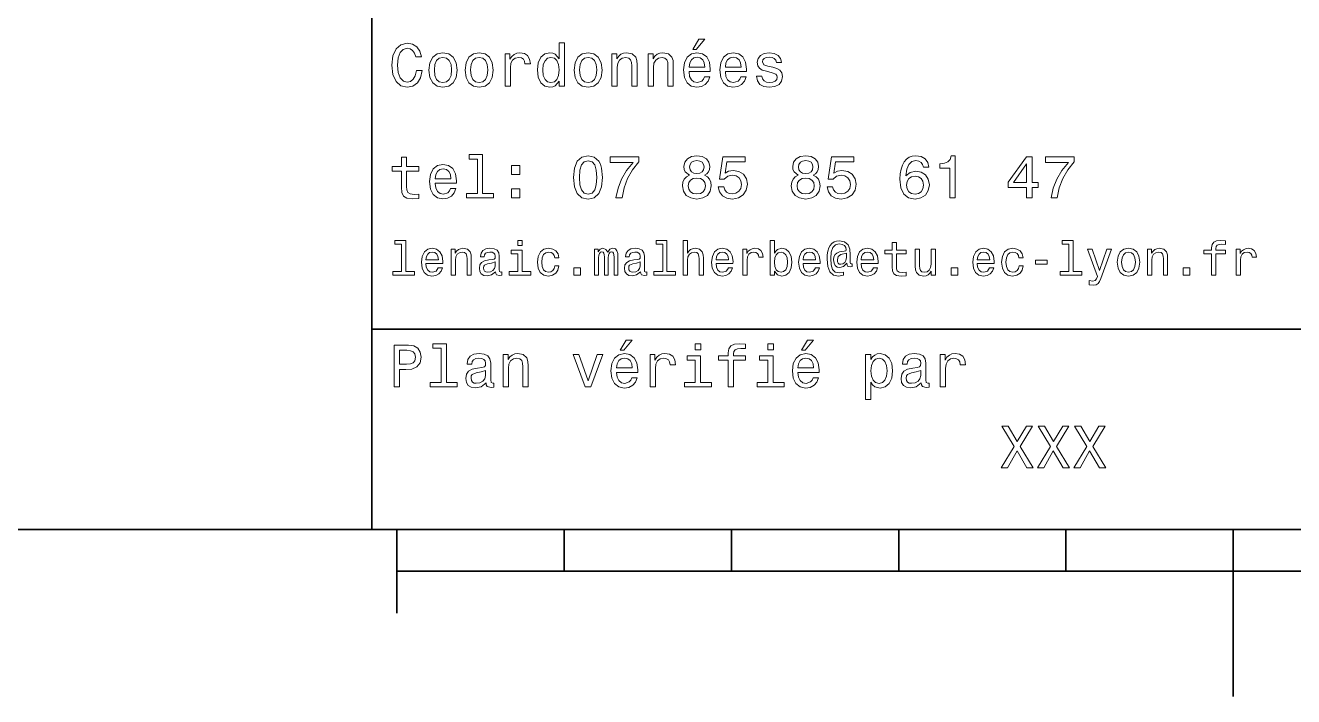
# Model space of a CAD drawing. Extents: x 0 to 297, y 0 to 210.
# Drawn here: x 76.3 to 152.1, y 0 to 40.2 of the extents above; entities that cross this region are included whole.
import ezdxf

# ---------------------------------------------------------------- set-up
doc = ezdxf.new("R2010")
doc.units = 0

msp = doc.modelspace()

# ---------------------------------------------------------------- linework, layer by layer
at = {"color": 7, "lineweight": 35}
for p, q in [((97, 10), (97, 70)), ((97, 22), (162, 22)), ((10, 10), (287, 10)), ((97, 10), (287, 10)), ((98.5, 7.5), (198.5, 7.5))]:
    msp.add_line(p, q, dxfattribs=at)
at = {"color": 7, "lineweight": 35, "ltscale": 0.125}
msp.add_line((98.5, 10), (98.5, 5), dxfattribs=at)
at = {"color": 7, "lineweight": 35, "ltscale": 0.0625}
for p, q in [((108.5, 10), (108.5, 7.5)), ((118.5, 10), (118.5, 7.5)), ((128.5, 10), (128.5, 7.5)), ((138.5, 10), (138.5, 7.5))]:
    msp.add_line(p, q, dxfattribs=at)
at = {"color": 7, "lineweight": 35, "ltscale": 0.25}
msp.add_line((148.5, 10), (148.5, 0), dxfattribs=at)
at = {"color": 7, "lineweight": 13}
for points in [[(99.66787, 37.460373), (99.595818, 37.15778), (99.476944, 36.941643), (99.311241, 36.808357), (99.116714, 36.765129), (98.882568, 36.829971), (98.698845, 37.024494), (98.57637, 37.341499), (98.536743, 37.780979), (98.57637, 38.216858), (98.695244, 38.537464), (98.87896, 38.731987), (99.116714, 38.80043), (99.289627, 38.764408), (99.437317, 38.663544), (99.552597, 38.501442), (99.631844, 38.278099), (99.97406, 38.278099), (99.865997, 38.620316), (99.678673, 38.879681), (99.422913, 39.041786), (99.116714, 39.099422), (98.734871, 39.009365), (98.443085, 38.757202), (98.25576, 38.342937), (98.190926, 37.780979), (98.25576, 37.219021), (98.443085, 36.804756), (98.734871, 36.548992), (99.116714, 36.462536), (99.451729, 36.530979), (99.721901, 36.721901), (99.912827, 37.035301), (100.013687, 37.460373)], [(108.201729, 36.829971), (108.201729, 36.530979), (108.51873, 36.530979), (108.51873, 39.117435), (108.20533, 39.117435), (108.20533, 38.170029), (107.963974, 38.443802), (107.816284, 38.508644), (107.646973, 38.533859), (107.340775, 38.461815), (107.103027, 38.260086), (106.948128, 37.935879), (106.894089, 37.5), (106.948128, 37.064121), (107.103027, 36.736309), (107.340775, 36.530979), (107.646973, 36.462536), (107.816284, 36.487751), (107.967575, 36.552593)], [(116.184441, 38.728386), (116.396973, 38.728386), (116.897697, 39.340778), (116.54467, 39.340778)], [(100.413544, 37.496399), (100.471184, 37.056915), (100.636887, 36.732708), (100.899857, 36.530979), (101.252884, 36.462536), (101.602303, 36.530979), (101.865273, 36.729107), (102.030983, 37.053314), (102.092216, 37.496399), (102.030983, 37.935879), (101.865273, 38.263687), (101.602303, 38.461815), (101.252884, 38.533859), (100.899857, 38.461815), (100.636887, 38.260086), (100.471184, 37.935879)], [(100.737755, 37.5), (100.770172, 37.824207), (100.87104, 38.058357), (101.033142, 38.20245), (101.252884, 38.25288), (101.469017, 38.20245), (101.631126, 38.061958), (101.731987, 37.824207), (101.768013, 37.5), (101.731987, 37.172188), (101.631126, 36.934437), (101.469017, 36.790344), (101.252884, 36.743515), (101.033142, 36.790344), (100.87104, 36.934437), (100.770172, 37.172188)], [(102.58213, 37.496399), (102.639771, 37.056915), (102.805473, 36.732708), (103.068443, 36.530979), (103.421471, 36.462536), (103.770897, 36.530979), (104.033859, 36.729107), (104.19957, 37.053314), (104.260803, 37.496399), (104.19957, 37.935879), (104.033859, 38.263687), (103.770897, 38.461815), (103.421471, 38.533859), (103.068443, 38.461815), (102.805473, 38.260086), (102.639771, 37.935879)], [(102.906342, 37.5), (102.938759, 37.824207), (103.039627, 38.058357), (103.201729, 38.20245), (103.421471, 38.25288), (103.637611, 38.20245), (103.799713, 38.061958), (103.900574, 37.824207), (103.9366, 37.5), (103.900574, 37.172188), (103.799713, 36.934437), (103.637611, 36.790344), (103.421471, 36.743515), (103.201729, 36.790344), (103.039627, 36.934437), (102.938759, 37.172188)], [(104.963257, 36.530979), (105.280258, 36.530979), (105.280258, 37.636887), (105.312683, 37.903458), (105.409943, 38.094379), (105.568443, 38.209652), (105.780983, 38.249279), (105.939484, 38.224064), (106.058357, 38.152016), (106.130402, 38.029537), (106.155617, 37.863831), (106.476227, 37.863831), (106.432999, 38.155621), (106.314117, 38.364552), (106.115997, 38.490635), (105.845825, 38.533859), (105.662102, 38.505043), (105.503601, 38.432995), (105.363113, 38.310516), (105.251442, 38.144814), (105.251442, 38.465416), (104.963257, 38.465416)], [(107.701012, 38.249279), (107.909943, 38.198845), (108.068443, 38.058357), (108.162102, 37.824207), (108.198128, 37.5), (108.162102, 37.172188), (108.068443, 36.938038), (107.909943, 36.793949), (107.701012, 36.747116), (107.502884, 36.793949), (107.351585, 36.938038), (107.250717, 37.175793), (107.2183, 37.5), (107.250717, 37.820606), (107.351585, 38.054756), (107.502884, 38.198845)], [(109.087898, 37.496399), (109.145531, 37.056915), (109.311241, 36.732708), (109.574203, 36.530979), (109.927231, 36.462536), (110.276657, 36.530979), (110.539627, 36.729107), (110.70533, 37.053314), (110.766571, 37.496399), (110.70533, 37.935879), (110.539627, 38.263687), (110.276657, 38.461815), (109.927231, 38.533859), (109.574203, 38.461815), (109.311241, 38.260086), (109.145531, 37.935879)], [(109.412102, 37.5), (109.444527, 37.824207), (109.545387, 38.058357), (109.707489, 38.20245), (109.927231, 38.25288), (110.143372, 38.20245), (110.305473, 38.061958), (110.406342, 37.824207), (110.44236, 37.5), (110.406342, 37.172188), (110.305473, 36.934437), (110.143372, 36.790344), (109.927231, 36.743515), (109.707489, 36.790344), (109.545387, 36.934437), (109.444527, 37.172188)], [(111.350143, 36.530979), (111.667145, 36.530979), (111.667145, 37.647694), (111.69957, 37.903458), (111.804031, 38.090778), (111.966141, 38.206051), (112.182274, 38.249279), (112.355186, 38.213257), (112.463257, 38.115993), (112.517288, 37.953888), (112.535301, 37.737751), (112.535301, 36.530979), (112.852303, 36.530979), (112.852303, 37.802593), (112.837898, 38.058357), (112.773056, 38.270893), (112.560516, 38.465416), (112.229103, 38.533859), (112.045387, 38.508644), (111.890488, 38.440201), (111.757202, 38.324928), (111.65274, 38.170029), (111.65274, 38.465416), (111.350143, 38.465416)], [(113.51873, 36.530979), (113.835732, 36.530979), (113.835732, 37.647694), (113.868156, 37.903458), (113.972626, 38.090778), (114.134727, 38.206051), (114.350861, 38.249279), (114.523773, 38.213257), (114.631844, 38.115993), (114.685883, 37.953888), (114.703888, 37.737751), (114.703888, 36.530979), (115.020889, 36.530979), (115.020889, 37.802593), (115.006485, 38.058357), (114.941643, 38.270893), (114.729111, 38.465416), (114.39769, 38.533859), (114.213974, 38.508644), (114.059082, 38.440201), (113.925789, 38.324928), (113.821327, 38.170029), (113.821327, 38.465416), (113.51873, 38.465416)], [(115.964699, 37.406338), (117.232712, 37.406338), (117.236313, 37.554035), (117.178673, 37.9683), (117.020172, 38.278099), (116.768013, 38.465416), (116.432999, 38.533859), (116.105186, 38.461815), (115.853027, 38.260086), (115.690918, 37.932278), (115.633286, 37.5), (115.687317, 37.056915), (115.849426, 36.732708), (116.097984, 36.530979), (116.422188, 36.462536), (116.703171, 36.509365), (116.933716, 36.631844), (117.103027, 36.826366), (117.200287, 37.085735), (116.886887, 37.085735), (116.822044, 36.941643), (116.728386, 36.833572), (116.461815, 36.747116), (116.256485, 36.786743), (116.101585, 36.912823), (116.000717, 37.118156), (115.964699, 37.395531)], [(115.964699, 37.672909), (116.004318, 37.921471), (116.101585, 38.105186), (116.249283, 38.216858), (116.443802, 38.256485), (116.634727, 38.216858), (116.782425, 38.105186), (116.872482, 37.921471), (116.9049, 37.672909)], [(118.133286, 37.406338), (119.401299, 37.406338), (119.4049, 37.554035), (119.34726, 37.9683), (119.188766, 38.278099), (118.9366, 38.465416), (118.601585, 38.533859), (118.273773, 38.461815), (118.021614, 38.260086), (117.859512, 37.932278), (117.801872, 37.5), (117.855911, 37.056915), (118.018013, 36.732708), (118.266571, 36.530979), (118.590775, 36.462536), (118.871758, 36.509365), (119.10231, 36.631844), (119.271614, 36.826366), (119.368881, 37.085735), (119.055481, 37.085735), (118.990631, 36.941643), (118.896973, 36.833572), (118.630402, 36.747116), (118.425072, 36.786743), (118.270172, 36.912823), (118.169312, 37.118156), (118.133286, 37.395531)], [(118.133286, 37.672909), (118.172913, 37.921471), (118.270172, 38.105186), (118.41787, 38.216858), (118.612396, 38.256485), (118.803314, 38.216858), (118.951012, 38.105186), (119.041069, 37.921471), (119.073486, 37.672909)], [(120.971901, 37.658501), (120.66571, 37.730545), (120.438766, 37.8134), (120.363113, 37.982708), (120.384727, 38.101585), (120.460373, 38.188038), (120.582855, 38.242073), (120.759369, 38.263687), (120.92868, 38.242073), (121.061966, 38.177231), (121.148415, 38.079971), (121.184441, 37.950287), (121.49424, 37.950287), (121.49424, 37.957493), (121.440201, 38.191643), (121.292511, 38.375359), (121.061966, 38.490635), (120.759369, 38.533859), (120.453171, 38.490635), (120.229828, 38.371758), (120.08934, 38.195244), (120.046112, 37.971901), (120.078529, 37.755764), (120.179398, 37.604465), (120.3451, 37.496399), (120.586456, 37.42075), (120.939484, 37.334293), (121.155624, 37.244236), (121.213257, 37.172188), (121.234871, 37.064121), (121.202454, 36.930836), (121.115997, 36.829971), (120.97551, 36.765129), (120.788185, 36.743515), (120.590057, 36.765129), (120.445969, 36.840778), (120.348709, 36.963257), (120.309082, 37.132565), (120.002884, 37.132565), (120.053314, 36.844379), (120.201012, 36.635445), (120.435158, 36.509365), (120.759369, 36.462536), (121.097984, 36.509365), (121.346542, 36.635445), (121.497841, 36.837173), (121.551872, 37.100143), (121.512253, 37.327087), (121.400574, 37.481987), (121.216858, 37.582851)], [(98.763687, 31.449568), (98.763687, 30.480547), (98.785301, 30.167147), (98.886169, 29.951008), (99.087898, 29.824926), (99.430115, 29.7817), (99.804756, 29.799711), (99.804756, 30.073486), (99.530983, 30.051872), (99.282417, 30.08069), (99.149132, 30.170748), (99.091499, 30.322046), (99.080688, 30.534582), (99.080688, 31.449568), (99.804756, 31.449568), (99.804756, 31.71974), (99.080688, 31.71974), (99.080688, 32.285301), (98.763687, 32.285301), (98.763687, 31.71974), (98.216141, 31.71974), (98.216141, 31.449568)], [(100.784584, 30.725504), (102.052597, 30.725504), (102.056198, 30.873198), (101.998558, 31.287464), (101.840057, 31.597261), (101.587898, 31.784582), (101.252884, 31.853025), (100.925072, 31.780979), (100.672913, 31.57925), (100.510803, 31.25144), (100.453171, 30.819164), (100.507202, 30.37608), (100.669312, 30.051872), (100.91787, 29.850143), (101.242073, 29.7817), (101.523056, 29.828529), (101.753601, 29.951008), (101.922913, 30.145533), (102.020172, 30.404898), (101.706772, 30.404898), (101.64193, 30.260807), (101.548271, 30.152737), (101.2817, 30.066282), (101.07637, 30.105907), (100.921471, 30.231987), (100.820602, 30.437319), (100.784584, 30.714697)], [(103.306198, 32.170029), (103.306198, 30.116714), (102.654175, 30.116714), (102.654175, 29.850143), (104.271614, 29.850143), (104.271614, 30.116714), (103.623199, 30.116714), (103.623199, 32.4366), (102.809074, 32.4366), (102.809074, 32.170029)], [(109.059074, 31.071325), (109.113113, 30.505762), (109.282425, 30.102304), (109.552597, 29.857347), (109.927231, 29.778097), (110.298271, 29.857347), (110.568443, 30.102304), (110.734146, 30.505762), (110.791786, 31.071325), (110.734146, 31.633286), (110.665703, 31.856628), (110.568443, 32.040344), (110.298271, 32.285301), (109.927231, 32.368156), (109.552597, 32.285301), (109.282425, 32.036743), (109.113113, 31.633286)], [(109.4049, 31.071325), (109.433716, 31.507204), (109.523773, 31.820604), (109.685883, 32.004322), (109.927231, 32.069164), (110.164986, 32.004322), (110.327087, 31.820604), (110.417145, 31.507204), (110.445969, 31.071325), (110.417145, 30.631844), (110.327087, 30.318443), (110.164986, 30.134726), (109.927231, 30.073486), (109.685883, 30.134726), (109.523773, 30.318443), (109.433716, 30.631844)], [(111.5951, 29.850143), (111.958931, 29.850143), (112.077812, 30.444523), (112.286743, 30.999279), (112.58213, 31.514408), (112.967575, 31.997118), (112.967575, 32.296108), (111.252884, 32.296108), (111.252884, 31.9683), (112.621758, 31.9683), (112.225502, 31.481987), (111.926514, 30.974062), (111.717575, 30.433718)], [(115.986313, 31.197405), (115.802597, 31.09654), (115.676514, 30.956051), (115.59726, 30.779539), (115.572044, 30.567001), (115.629684, 30.246397), (115.795387, 29.997837), (116.065559, 29.839336), (116.432999, 29.778097), (116.796829, 29.839336), (117.067001, 29.997837), (117.232712, 30.246397), (117.293945, 30.567001), (117.265129, 30.779539), (117.189484, 30.956051), (117.059799, 31.09654), (116.879684, 31.197405), (117.023773, 31.283861), (117.124641, 31.402737), (117.185883, 31.546829), (117.207489, 31.723343), (117.149857, 31.979107), (116.998558, 32.184437), (116.753601, 32.317722), (116.432999, 32.368156), (116.108788, 32.317722), (115.863831, 32.184437), (115.708939, 31.979107), (115.6549, 31.723343), (115.672913, 31.546829), (115.734146, 31.402737)], [(115.997116, 31.694523), (116.02594, 31.853025), (116.112396, 31.975504), (116.249283, 32.051151), (116.432999, 32.079971), (116.613113, 32.051151), (116.75, 31.975504), (116.836456, 31.853025), (116.868874, 31.694523), (116.836456, 31.532419), (116.75, 31.40634), (116.613113, 31.323486), (116.432999, 31.298271), (116.249283, 31.327089), (116.112396, 31.40634), (116.02594, 31.532419)], [(117.708214, 30.502161), (117.78746, 30.206772), (117.963974, 29.976225), (118.223343, 29.832132), (118.554756, 29.778097), (118.918587, 29.842939), (119.203171, 30.019451), (119.383286, 30.300432), (119.451729, 30.660662), (119.390488, 30.995676), (119.217583, 31.258644), (118.947403, 31.427954), (118.597984, 31.489193), (118.327812, 31.445965), (118.118881, 31.327089), (118.219742, 32.000721), (119.314842, 32.000721), (119.314842, 32.296108), (117.978386, 32.296108), (117.780258, 30.970461), (118.068443, 30.970461), (118.277374, 31.139769), (118.543945, 31.201008), (118.774498, 31.161383), (118.951012, 31.046108), (119.062683, 30.869596), (119.10231, 30.642651), (119.062683, 30.415705), (118.947403, 30.239193), (118.770897, 30.127522), (118.543945, 30.087896), (118.353027, 30.113111), (118.20533, 30.195965), (118.09726, 30.325647), (118.043228, 30.502161)], [(122.492081, 31.197405), (122.308357, 31.09654), (122.182281, 30.956051), (122.103027, 30.779539), (122.077812, 30.567001), (122.135452, 30.246397), (122.301155, 29.997837), (122.571327, 29.839336), (122.938766, 29.778097), (123.302597, 29.839336), (123.572769, 29.997837), (123.73848, 30.246397), (123.799713, 30.567001), (123.770897, 30.779539), (123.695251, 30.956051), (123.565567, 31.09654), (123.385452, 31.197405), (123.529541, 31.283861), (123.630402, 31.402737), (123.691643, 31.546829), (123.713257, 31.723343), (123.655624, 31.979107), (123.504326, 32.184437), (123.259369, 32.317722), (122.938766, 32.368156), (122.614555, 32.317722), (122.369598, 32.184437), (122.214699, 31.979107), (122.160667, 31.723343), (122.17868, 31.546829), (122.239914, 31.402737)], [(122.502884, 31.694523), (122.5317, 31.853025), (122.618156, 31.975504), (122.755043, 32.051151), (122.938766, 32.079971), (123.118881, 32.051151), (123.255768, 31.975504), (123.342224, 31.853025), (123.374641, 31.694523), (123.342224, 31.532419), (123.255768, 31.40634), (123.118881, 31.323486), (122.938766, 31.298271), (122.755043, 31.327089), (122.618156, 31.40634), (122.5317, 31.532419)], [(124.213982, 30.502161), (124.293228, 30.206772), (124.469742, 29.976225), (124.729111, 29.832132), (125.060524, 29.778097), (125.424355, 29.842939), (125.708939, 30.019451), (125.889053, 30.300432), (125.957497, 30.660662), (125.896255, 30.995676), (125.723343, 31.258644), (125.453171, 31.427954), (125.103752, 31.489193), (124.833572, 31.445965), (124.624641, 31.327089), (124.72551, 32.000721), (125.82061, 32.000721), (125.82061, 32.296108), (124.484154, 32.296108), (124.286026, 30.970461), (124.574211, 30.970461), (124.783142, 31.139769), (125.049713, 31.201008), (125.280258, 31.161383), (125.456772, 31.046108), (125.568451, 30.869596), (125.60807, 30.642651), (125.568451, 30.415705), (125.453171, 30.239193), (125.276657, 30.127522), (125.049713, 30.087896), (124.858795, 30.113111), (124.711098, 30.195965), (124.603027, 30.325647), (124.548996, 30.502161)], [(130.309082, 31.676512), (130.240631, 31.9683), (130.082138, 32.184437), (129.837189, 32.321323), (129.520172, 32.368156), (129.307648, 32.342937), (129.123932, 32.274494), (128.961823, 32.162823), (128.824936, 32.004322), (128.716858, 31.806194), (128.637619, 31.56484), (128.587189, 31.280258), (128.572769, 30.959654), (128.630402, 30.448126), (128.806915, 30.077089), (129.091507, 29.853746), (129.48056, 29.778097), (129.829971, 29.842939), (130.096542, 30.012247), (130.269455, 30.278818), (130.330688, 30.617435), (130.269455, 30.959654), (130.10376, 31.222622), (129.847992, 31.388329), (129.530991, 31.445965), (129.188766, 31.373919), (128.932999, 31.168587), (128.98703, 31.56484), (129.10231, 31.849422), (129.278824, 32.01873), (129.523773, 32.076366), (129.703888, 32.04755), (129.84079, 31.971901), (129.930847, 31.845821), (129.977676, 31.676512)], [(131.548279, 29.850143), (131.876083, 29.850143), (131.876083, 32.368156), (131.631134, 32.368156), (131.566284, 32.148415), (131.4366, 32.000721), (131.23848, 31.914265), (130.964706, 31.885447), (130.964706, 31.629683), (131.548279, 31.629683)], [(136.148422, 29.850143), (136.472626, 29.850143), (136.472626, 30.46974), (136.829254, 30.46974), (136.829254, 30.757925), (136.472626, 30.757925), (136.472626, 32.296108), (136.144821, 32.296108), (135.049713, 30.786743), (135.049713, 30.46974), (136.148422, 30.46974)], [(135.35231, 30.757925), (136.148422, 31.878241), (136.148422, 30.757925)], [(137.618164, 29.850143), (137.981995, 29.850143), (138.100861, 30.444523), (138.309799, 30.999279), (138.605194, 31.514408), (138.990631, 31.997118), (138.990631, 32.296108), (137.27594, 32.296108), (137.27594, 31.9683), (138.644806, 31.9683), (138.248566, 31.481987), (137.94957, 30.974062), (137.740631, 30.433718)], [(100.784584, 30.992075), (100.824211, 31.240633), (100.921471, 31.424351), (101.069168, 31.536022), (101.263687, 31.575647), (101.454613, 31.536022), (101.602303, 31.424351), (101.69236, 31.240633), (101.724785, 30.992075)], [(105.341499, 31.247837), (105.838615, 31.247837), (105.838615, 31.784582), (105.341499, 31.784582)], [(129.981277, 30.613832), (129.94165, 30.386887), (129.84079, 30.213976), (129.67868, 30.098703), (129.476944, 30.062679), (129.26442, 30.098703), (129.10231, 30.210375), (128.997849, 30.383286), (128.965424, 30.610229), (129.00145, 30.833572), (129.10231, 31.002882), (129.268021, 31.11095), (129.491364, 31.150576), (129.685883, 31.11095), (129.84079, 31.006483), (129.94165, 30.837175)], [(105.341499, 29.850143), (105.838615, 29.850143), (105.838615, 30.386887), (105.341499, 30.386887)], [(115.91787, 30.574207), (115.950287, 30.765129), (116.054756, 30.909222), (116.216858, 31.002882), (116.432999, 31.035301), (116.645531, 31.002882), (116.807632, 30.909222), (116.912102, 30.765129), (116.948128, 30.574207), (116.912102, 30.368876), (116.807632, 30.213976), (116.645531, 30.113111), (116.432999, 30.08069), (116.216858, 30.113111), (116.054756, 30.213976), (115.950287, 30.368876)], [(122.42363, 30.574207), (122.456055, 30.765129), (122.560524, 30.909222), (122.722626, 31.002882), (122.938766, 31.035301), (123.151299, 31.002882), (123.3134, 30.909222), (123.41787, 30.765129), (123.453896, 30.574207), (123.41787, 30.368876), (123.3134, 30.213976), (123.151299, 30.113111), (122.938766, 30.08069), (122.722626, 30.113111), (122.560524, 30.213976), (122.456055, 30.368876)], [(98.775215, 27.080692), (98.775215, 25.438042), (98.253601, 25.438042), (98.253601, 25.224785), (99.547554, 25.224785), (99.547554, 25.438042), (99.028816, 25.438042), (99.028816, 27.293949), (98.377525, 27.293949), (98.377525, 27.080692)], [(100.227669, 25.925074), (101.242073, 25.925074), (101.244957, 26.043228), (101.198845, 26.374641), (101.072044, 26.622478), (100.870316, 26.772335), (100.602303, 26.827091), (100.340057, 26.769453), (100.138329, 26.60807), (100.008644, 26.345821), (99.96254, 26), (100.00576, 25.645535), (100.135445, 25.386168), (100.334297, 25.224785), (100.593658, 25.170031), (100.818443, 25.207495), (101.002884, 25.305477), (101.138329, 25.461096), (101.216141, 25.668589), (100.965416, 25.668589), (100.913544, 25.553314), (100.838615, 25.46686), (100.625359, 25.397696), (100.461098, 25.429396), (100.337173, 25.53026), (100.256485, 25.694525), (100.227669, 25.916428)], [(100.227669, 26.138329), (100.259369, 26.337177), (100.337173, 26.48415), (100.45533, 26.573488), (100.610954, 26.605188), (100.763687, 26.573488), (100.881844, 26.48415), (100.953888, 26.337177), (100.979828, 26.138329)], [(101.740631, 25.224785), (101.99424, 25.224785), (101.99424, 26.118156), (102.020172, 26.322767), (102.103745, 26.472624), (102.233429, 26.564842), (102.406342, 26.599424), (102.54467, 26.570606), (102.631126, 26.492796), (102.674355, 26.363113), (102.688759, 26.190203), (102.688759, 25.224785), (102.94236, 25.224785), (102.94236, 26.242077), (102.930832, 26.446688), (102.87896, 26.616716), (102.708931, 26.772335), (102.443802, 26.827091), (102.296829, 26.806917), (102.172913, 26.752163), (102.066284, 26.659943), (101.982712, 26.536024), (101.982712, 26.772335), (101.740631, 26.772335)], [(104.394814, 25.426514), (104.394814, 25.417868), (104.409225, 25.319885), (104.452446, 25.250721), (104.634003, 25.195967), (104.775215, 25.219021), (104.775215, 25.414986), (104.714699, 25.406342), (104.634003, 25.443806), (104.619598, 25.559078), (104.619598, 26.360231), (104.585014, 26.564842), (104.484146, 26.708935), (104.308357, 26.795389), (104.060516, 26.827091), (103.818443, 26.792507), (103.639771, 26.694525), (103.527374, 26.541788), (103.489914, 26.340059), (103.489914, 26.322767), (103.717575, 26.322767), (103.737755, 26.443806), (103.801155, 26.53026), (103.9049, 26.582134), (104.051872, 26.602306), (104.193085, 26.587896), (104.293945, 26.54467), (104.354469, 26.469742), (104.374641, 26.365995), (104.363113, 26.244957), (104.317001, 26.184439), (104.201729, 26.155621), (103.985588, 26.132566), (103.737755, 26.080692), (103.561958, 25.988474), (103.458214, 25.844381), (103.426514, 25.631124), (103.45533, 25.440924), (103.54467, 25.299713), (103.688759, 25.210375), (103.887611, 25.178675), (104.155617, 25.239195)], [(105.985588, 25.438042), (105.985588, 26.720463), (105.334297, 26.720463), (105.334297, 26.504324), (105.731987, 26.504324), (105.731987, 25.438042), (105.213257, 25.438042), (105.213257, 25.224785), (106.510086, 25.224785), (106.510086, 25.438042)], [(105.99424, 27.293949), (105.726227, 27.293949), (105.726227, 27.005764), (105.99424, 27.005764)], [(107.930832, 26.259367), (108.181557, 26.259367), (108.129684, 26.489914), (108.005768, 26.671471), (107.812683, 26.783863), (107.561958, 26.827091), (107.285301, 26.769453), (107.074928, 26.60807), (106.94236, 26.345821), (106.896255, 25.994238), (106.939484, 25.645535), (107.069168, 25.386168), (107.273773, 25.224785), (107.553314, 25.170031), (107.801155, 25.213257), (107.994232, 25.334295), (108.126801, 25.524496), (108.184441, 25.778099), (107.94236, 25.778099), (107.899139, 25.616716), (107.818443, 25.495678), (107.703171, 25.42075), (107.561958, 25.397696), (107.386169, 25.43516), (107.259369, 25.550434), (107.181557, 25.737753), (107.155617, 26.002882), (107.181557, 26.262249), (107.262245, 26.449568), (107.39193, 26.564842), (107.561958, 26.605188), (107.711815, 26.579252), (107.824203, 26.51297), (107.899139, 26.40346)], [(110.314117, 25.224785), (110.547546, 25.224785), (110.547546, 26.259367), (110.561958, 26.414986), (110.605186, 26.527378), (110.671471, 26.59366), (110.757927, 26.619598), (110.827087, 26.596542), (110.873199, 26.538906), (110.896255, 26.440924), (110.9049, 26.311241), (110.9049, 25.224785), (111.123917, 25.224785), (111.123917, 26.259367), (111.138329, 26.412106), (111.181557, 26.524496), (111.250717, 26.59366), (111.337173, 26.619598), (111.406342, 26.596542), (111.452446, 26.538906), (111.48127, 26.311241), (111.48127, 25.224785), (111.714699, 25.224785), (111.714699, 26.293949), (111.700287, 26.515852), (111.654175, 26.685881), (111.561958, 26.789627), (111.412102, 26.827091), (111.236313, 26.769453), (111.100861, 26.602306), (110.994232, 26.766571), (110.815559, 26.827091), (110.651299, 26.769453), (110.538902, 26.60807), (110.538902, 26.772335), (110.314117, 26.772335)], [(113.06916, 25.426514), (113.06916, 25.417868), (113.083572, 25.319885), (113.126801, 25.250721), (113.308357, 25.195967), (113.44957, 25.219021), (113.44957, 25.414986), (113.389046, 25.406342), (113.308357, 25.443806), (113.293945, 25.559078), (113.293945, 26.360231), (113.259369, 26.564842), (113.158501, 26.708935), (112.982712, 26.795389), (112.734871, 26.827091), (112.492798, 26.792507), (112.314117, 26.694525), (112.201729, 26.541788), (112.164261, 26.340059), (112.164261, 26.322767), (112.39193, 26.322767), (112.412102, 26.443806), (112.475502, 26.53026), (112.579247, 26.582134), (112.726227, 26.602306), (112.867432, 26.587896), (112.9683, 26.54467), (113.028816, 26.469742), (113.048988, 26.365995), (113.03746, 26.244957), (112.991356, 26.184439), (112.876083, 26.155621), (112.659943, 26.132566), (112.412102, 26.080692), (112.236313, 25.988474), (112.132561, 25.844381), (112.100861, 25.631124), (112.129684, 25.440924), (112.219017, 25.299713), (112.363113, 25.210375), (112.561958, 25.178675), (112.829971, 25.239195)], [(114.389046, 27.080692), (114.389046, 25.438042), (113.867432, 25.438042), (113.867432, 25.224785), (115.161385, 25.224785), (115.161385, 25.438042), (114.642654, 25.438042), (114.642654, 27.293949), (113.991356, 27.293949), (113.991356, 27.080692)], [(115.619598, 25.224785), (115.873199, 25.224785), (115.873199, 26.118156), (115.899132, 26.322767), (115.982712, 26.472624), (116.112389, 26.564842), (116.285301, 26.599424), (116.42363, 26.570606), (116.510086, 26.492796), (116.553314, 26.363113), (116.567719, 26.190203), (116.567719, 25.224785), (116.82132, 25.224785), (116.82132, 26.242077), (116.809799, 26.446688), (116.757919, 26.616716), (116.587891, 26.772335), (116.322769, 26.827091), (116.178673, 26.806917), (116.054756, 26.752163), (115.951004, 26.665707), (115.873199, 26.547552), (115.873199, 27.293949), (115.619598, 27.293949)], [(117.57637, 25.925074), (118.590775, 25.925074), (118.593658, 26.043228), (118.547546, 26.374641), (118.420746, 26.622478), (118.219017, 26.772335), (117.951004, 26.827091), (117.688759, 26.769453), (117.48703, 26.60807), (117.357346, 26.345821), (117.311234, 26), (117.354462, 25.645535), (117.484146, 25.386168), (117.682999, 25.224785), (117.94236, 25.170031), (118.167145, 25.207495), (118.351585, 25.305477), (118.48703, 25.461096), (118.564842, 25.668589), (118.314117, 25.668589), (118.262245, 25.553314), (118.187317, 25.46686), (117.97406, 25.397696), (117.809799, 25.429396), (117.685883, 25.53026), (117.605186, 25.694525), (117.57637, 25.916428)], [(117.57637, 26.138329), (117.60807, 26.337177), (117.685883, 26.48415), (117.804031, 26.573488), (117.959656, 26.605188), (118.112389, 26.573488), (118.230545, 26.48415), (118.302597, 26.337177), (118.328529, 26.138329)], [(119.184433, 25.224785), (119.438042, 25.224785), (119.438042, 26.10951), (119.463974, 26.322767), (119.541786, 26.475506), (119.668587, 26.567724), (119.838615, 26.599424), (119.965416, 26.579252), (120.060516, 26.521614), (120.118156, 26.423632), (120.138329, 26.291067), (120.394814, 26.291067), (120.360229, 26.524496), (120.265129, 26.691643), (120.106628, 26.792507), (119.890488, 26.827091), (119.743515, 26.804035), (119.616714, 26.746399), (119.504318, 26.648417), (119.414986, 26.515852), (119.414986, 26.772335), (119.184433, 26.772335)], [(121.0634, 25.463978), (121.250717, 25.242075), (121.507202, 25.170031), (121.749283, 25.224785), (121.942368, 25.38905), (122.0634, 25.651299), (122.109512, 26), (122.0634, 26.348703), (121.939484, 26.60807), (121.749283, 26.769453), (121.507202, 26.827091), (121.253601, 26.752163), (121.149857, 26.659943), (121.0634, 26.536024), (121.0634, 27.293949), (120.809799, 27.293949), (120.809799, 25.224785), (121.0634, 25.224785)], [(121.850143, 26), (121.821327, 25.740635), (121.743515, 25.550434), (121.619598, 25.43516), (121.463974, 25.397696), (121.293945, 25.43516), (121.170029, 25.550434), (121.092216, 25.737753), (121.066284, 26), (121.092216, 26.259367), (121.170029, 26.446688), (121.293945, 26.559078), (121.463974, 26.599424), (121.619598, 26.559078), (121.743515, 26.443806), (121.821327, 26.256485)], [(122.780983, 25.925074), (123.795387, 25.925074), (123.798271, 26.043228), (123.752167, 26.374641), (123.625359, 26.622478), (123.42363, 26.772335), (123.155624, 26.827091), (122.893372, 26.769453), (122.691643, 26.60807), (122.561958, 26.345821), (122.515854, 26), (122.559082, 25.645535), (122.688759, 25.386168), (122.887611, 25.224785), (123.146973, 25.170031), (123.371758, 25.207495), (123.556198, 25.305477), (123.691643, 25.461096), (123.769455, 25.668589), (123.51873, 25.668589), (123.466858, 25.553314), (123.39193, 25.46686), (123.178673, 25.397696), (123.014412, 25.429396), (122.890488, 25.53026), (122.809799, 25.694525), (122.780983, 25.916428)], [(122.780983, 26.138329), (122.812683, 26.337177), (122.890488, 26.48415), (123.008644, 26.573488), (123.164268, 26.605188), (123.317001, 26.573488), (123.435158, 26.48415), (123.507202, 26.337177), (123.533142, 26.138329)], [(125.708939, 25.734871), (125.708939, 25.902018), (125.662827, 25.893373), (125.60807, 25.913546), (125.590782, 25.974064), (125.590782, 26.446688), (125.567726, 26.780981), (125.47551, 27.02882), (125.259369, 27.213257), (124.956772, 27.279539), (124.780983, 27.262249), (124.631126, 27.210375), (124.501442, 27.12392), (124.397697, 27.002882), (124.317001, 26.850145), (124.259369, 26.662825), (124.224785, 26.438042), (124.213257, 26.184439), (124.253601, 25.737753), (124.383286, 25.42075), (124.599426, 25.230549), (124.907784, 25.170031), (125.190201, 25.216139), (125.190201, 25.406342), (124.942368, 25.360231), (124.703171, 25.409224), (124.54467, 25.567724), (124.458214, 25.835735), (124.432281, 26.224785), (124.461098, 26.605188), (124.559082, 26.876081), (124.717583, 27.040346), (124.948128, 27.095102), (125.123917, 27.063402), (125.253601, 26.988474), (125.334297, 26.876081), (125.363113, 26.746399), (125.331413, 26.682999), (125.244957, 26.654179), (124.96254, 26.610952), (124.806915, 26.547552), (124.694527, 26.449568), (124.628242, 26.314121), (124.60807, 26.135448), (124.634003, 25.942364), (124.706055, 25.798271), (124.824211, 25.708935), (124.979828, 25.680117), (125.207497, 25.740635), (125.400574, 25.930836), (125.400574, 25.913546), (125.446686, 25.760807), (125.605186, 25.714699)], [(126.250725, 25.925074), (127.265129, 25.925074), (127.268013, 26.043228), (127.221909, 26.374641), (127.0951, 26.622478), (126.893372, 26.772335), (126.625366, 26.827091), (126.363113, 26.769453), (126.161385, 26.60807), (126.0317, 26.345821), (125.985596, 26), (126.028824, 25.645535), (126.158501, 25.386168), (126.357353, 25.224785), (126.616714, 25.170031), (126.841499, 25.207495), (127.02594, 25.305477), (127.161385, 25.461096), (127.239197, 25.668589), (126.988472, 25.668589), (126.9366, 25.553314), (126.861671, 25.46686), (126.648415, 25.397696), (126.484154, 25.429396), (126.360229, 25.53026), (126.279541, 25.694525), (126.250725, 25.916428)], [(126.250725, 26.138329), (126.282425, 26.337177), (126.360229, 26.48415), (126.478386, 26.573488), (126.63401, 26.605188), (126.786743, 26.573488), (126.9049, 26.48415), (126.976944, 26.337177), (127.002884, 26.138329)], [(128.103745, 26.504324), (128.103745, 25.729107), (128.121033, 25.478388), (128.201736, 25.305477), (128.363113, 25.204613), (128.636887, 25.170031), (128.9366, 25.184439), (128.9366, 25.40346), (128.717575, 25.386168), (128.518738, 25.409224), (128.412109, 25.48127), (128.365997, 25.602306), (128.357346, 25.772335), (128.357346, 26.504324), (128.9366, 26.504324), (128.9366, 26.720463), (128.357346, 26.720463), (128.357346, 27.172913), (128.103745, 27.172913), (128.103745, 26.720463), (127.66571, 26.720463), (127.66571, 26.504324)], [(130.69165, 26.772335), (130.438049, 26.772335), (130.438049, 25.878963), (130.409225, 25.671471), (130.325653, 25.521614), (130.195969, 25.429396), (130.02594, 25.400578), (129.890488, 25.423632), (129.804031, 25.492796), (129.755051, 25.610952), (129.743515, 25.778099), (129.743515, 26.772335), (129.489914, 26.772335), (129.489914, 25.755045), (129.498566, 25.550434), (129.553314, 25.380404), (129.720459, 25.224785), (129.98848, 25.170031), (130.132568, 25.190203), (130.256485, 25.242075), (130.363113, 25.331413), (130.44957, 25.461096), (130.44957, 25.224785), (130.69165, 25.224785)], [(133.190201, 25.925074), (134.20462, 25.925074), (134.207489, 26.043228), (134.161392, 26.374641), (134.034592, 26.622478), (133.832855, 26.772335), (133.56485, 26.827091), (133.302597, 26.769453), (133.100861, 26.60807), (132.971191, 26.345821), (132.925079, 26), (132.968307, 25.645535), (133.097992, 25.386168), (133.296829, 25.224785), (133.556198, 25.170031), (133.780975, 25.207495), (133.965424, 25.305477), (134.100861, 25.461096), (134.17868, 25.668589), (133.927963, 25.668589), (133.876083, 25.553314), (133.801147, 25.46686), (133.587906, 25.397696), (133.42363, 25.429396), (133.299713, 25.53026), (133.219025, 25.694525), (133.190201, 25.916428)], [(133.190201, 26.138329), (133.221909, 26.337177), (133.299713, 26.48415), (133.417877, 26.573488), (133.573486, 26.605188), (133.726227, 26.573488), (133.844391, 26.48415), (133.916428, 26.337177), (133.942368, 26.138329)], [(135.688766, 26.259367), (135.939484, 26.259367), (135.887604, 26.489914), (135.763702, 26.671471), (135.570618, 26.783863), (135.319885, 26.827091), (135.043228, 26.769453), (134.832855, 26.60807), (134.700287, 26.345821), (134.654175, 25.994238), (134.697418, 25.645535), (134.827087, 25.386168), (135.031708, 25.224785), (135.311249, 25.170031), (135.559082, 25.213257), (135.752167, 25.334295), (135.884735, 25.524496), (135.942368, 25.778099), (135.700287, 25.778099), (135.657074, 25.616716), (135.57637, 25.495678), (135.461105, 25.42075), (135.319885, 25.397696), (135.144104, 25.43516), (135.017303, 25.550434), (134.939484, 25.737753), (134.913544, 26.002882), (134.939484, 26.262249), (135.020172, 26.449568), (135.149857, 26.564842), (135.319885, 26.605188), (135.469742, 26.579252), (135.582138, 26.51297), (135.657074, 26.40346)], [(138.677246, 27.080692), (138.677246, 25.438042), (138.155624, 25.438042), (138.155624, 25.224785), (139.44957, 25.224785), (139.44957, 25.438042), (138.930847, 25.438042), (138.930847, 27.293949), (138.279541, 27.293949), (138.279541, 27.080692)], [(140.948135, 26.772335), (140.504333, 25.49856), (140.069168, 26.772335), (139.792511, 26.772335), (140.380402, 25.13833), (140.328537, 24.994238), (140.247849, 24.896255), (140.112396, 24.864553), (139.878967, 24.893373), (139.878967, 24.648417), (140.123932, 24.62536), (140.299713, 24.648417), (140.423645, 24.720463), (140.51297, 24.844381), (140.59079, 25.025938), (141.219025, 26.772335)], [(141.567734, 25.99712), (141.613831, 25.645535), (141.746399, 25.386168), (141.956787, 25.224785), (142.239197, 25.170031), (142.518738, 25.224785), (142.729111, 25.383286), (142.861679, 25.642653), (142.910675, 25.99712), (142.861679, 26.348703), (142.729111, 26.610952), (142.518738, 26.769453), (142.239197, 26.827091), (141.956787, 26.769453), (141.746399, 26.60807), (141.613831, 26.348703)], [(141.827087, 26), (141.853027, 26.259367), (141.933716, 26.446688), (142.063416, 26.56196), (142.239197, 26.602306), (142.412109, 26.56196), (142.541794, 26.449568), (142.622482, 26.259367), (142.651306, 26), (142.622482, 25.737753), (142.541794, 25.547552), (142.412109, 25.432278), (142.239197, 25.394814), (142.063416, 25.432278), (141.933716, 25.547552), (141.853027, 25.737753)], [(143.377533, 25.224785), (143.631134, 25.224785), (143.631134, 26.118156), (143.657074, 26.322767), (143.740646, 26.472624), (143.870331, 26.564842), (144.043243, 26.599424), (144.181564, 26.570606), (144.268021, 26.492796), (144.311249, 26.363113), (144.325653, 26.190203), (144.325653, 25.224785), (144.579254, 25.224785), (144.579254, 26.242077), (144.567734, 26.446688), (144.515854, 26.616716), (144.345825, 26.772335), (144.080704, 26.827091), (143.933731, 26.806917), (143.809814, 26.752163), (143.703186, 26.659943), (143.619598, 26.536024), (143.619598, 26.772335), (143.377533, 26.772335)], [(147.198853, 26.504324), (147.198853, 25.224785), (147.452454, 25.224785), (147.452454, 26.504324), (148.028824, 26.504324), (148.028824, 26.720463), (147.452454, 26.720463), (147.452454, 26.815563), (147.472626, 26.930836), (147.53891, 27.008646), (147.651306, 27.054756), (147.812683, 27.072046), (148.028824, 27.06052), (148.028824, 27.279539), (147.755051, 27.293949), (147.507217, 27.268013), (147.334305, 27.190203), (147.23056, 27.054756), (147.198853, 26.861671), (147.198853, 26.720463), (146.734879, 26.720463), (146.734879, 26.504324)], [(148.677246, 25.224785), (148.930847, 25.224785), (148.930847, 26.10951), (148.956787, 26.322767), (149.034592, 26.475506), (149.161392, 26.567724), (149.331421, 26.599424), (149.458221, 26.579252), (149.553314, 26.521614), (149.610962, 26.423632), (149.631134, 26.291067), (149.887619, 26.291067), (149.853027, 26.524496), (149.757935, 26.691643), (149.599426, 26.792507), (149.383301, 26.827091), (149.236328, 26.804035), (149.109528, 26.746399), (148.997131, 26.648417), (148.907791, 26.515852), (148.907791, 26.772335), (148.677246, 26.772335)], [(104.365997, 25.766571), (104.331413, 25.616716), (104.239197, 25.501442), (104.100861, 25.426514), (103.930832, 25.400578), (103.821327, 25.414986), (103.743515, 25.461096), (103.694527, 25.541788), (103.680115, 25.654181), (103.691643, 25.755045), (103.737755, 25.827091), (103.922188, 25.907782), (104.155617, 25.942364), (104.365997, 26.011528)], [(113.040344, 25.766571), (113.00576, 25.616716), (112.913544, 25.501442), (112.775215, 25.426514), (112.605186, 25.400578), (112.495674, 25.414986), (112.41787, 25.461096), (112.368874, 25.541788), (112.354462, 25.654181), (112.365997, 25.755045), (112.412102, 25.827091), (112.596542, 25.907782), (112.829971, 25.942364), (113.040344, 26.011528)], [(125.374641, 26.279539), (125.345825, 26.100866), (125.273773, 25.974064), (125.164268, 25.896255), (125.034584, 25.873199), (124.945244, 25.887609), (124.881844, 25.939482), (124.841499, 26.025938), (124.829971, 26.146975), (124.878967, 26.345821), (125.046112, 26.449568), (125.374641, 26.53026)], [(136.685883, 25.884727), (137.383286, 25.884727), (137.383286, 26.112392), (136.685883, 26.112392)], [(109.077812, 25.224785), (109.475502, 25.224785), (109.475502, 25.654181), (109.077812, 25.654181)], [(131.631134, 25.224785), (132.028824, 25.224785), (132.028824, 25.654181), (131.631134, 25.654181)], [(145.510101, 25.224785), (145.907791, 25.224785), (145.907791, 25.654181), (145.510101, 25.654181)], [(111.84726, 20.728386), (112.059799, 20.728386), (112.560516, 21.340778), (112.207489, 21.340778)], [(122.690201, 20.728386), (122.90274, 20.728386), (123.403458, 21.340778), (123.05043, 21.340778)], [(98.324211, 18.530979), (98.655617, 18.530979), (98.655617, 19.586454), (99.023056, 19.586454), (99.394089, 19.604465), (99.689484, 19.730547), (99.880402, 19.975504), (99.945244, 20.310518), (99.894814, 20.620316), (99.750717, 20.847261), (99.51297, 20.98415), (99.188759, 21.030979), (98.324211, 21.030979)], [(99.098701, 20.724783), (99.314842, 20.703169), (99.473343, 20.634726), (99.567001, 20.508644), (99.599426, 20.310518), (99.5634, 20.101583), (99.466141, 19.975504), (99.30043, 19.910662), (99.073486, 19.892651), (98.655617, 19.892651), (98.655617, 20.724783)], [(101.137611, 20.850864), (101.137611, 18.79755), (100.485588, 18.79755), (100.485588, 18.530979), (102.103027, 18.530979), (102.103027, 18.79755), (101.454613, 18.79755), (101.454613, 21.117435), (100.640488, 21.117435), (100.640488, 20.850864)], [(103.824928, 18.78314), (103.824928, 18.772333), (103.842941, 18.649855), (103.896973, 18.5634), (104.123917, 18.494957), (104.30043, 18.523775), (104.30043, 18.768732), (104.224785, 18.757925), (104.123917, 18.804754), (104.105911, 18.948847), (104.105911, 19.950287), (104.062683, 20.206051), (103.9366, 20.386166), (103.716858, 20.494236), (103.407059, 20.533861), (103.104469, 20.490633), (102.881126, 20.368155), (102.740631, 20.177233), (102.693802, 19.925072), (102.693802, 19.903458), (102.978386, 19.903458), (103.003601, 20.054754), (103.082855, 20.162823), (103.21254, 20.227665), (103.396255, 20.252882), (103.572769, 20.234869), (103.698845, 20.180836), (103.774498, 20.087175), (103.799713, 19.957493), (103.785301, 19.806194), (103.727669, 19.730547), (103.583572, 19.694523), (103.3134, 19.665705), (103.003601, 19.600864), (102.783859, 19.48559), (102.654175, 19.305475), (102.614555, 19.038904), (102.650574, 18.801151), (102.762245, 18.62464), (102.94236, 18.512968), (103.190926, 18.473343), (103.52594, 18.54899)], [(104.844383, 18.530979), (105.161385, 18.530979), (105.161385, 19.647694), (105.193802, 19.903458), (105.298271, 20.090778), (105.460373, 20.206051), (105.676514, 20.249279), (105.849426, 20.213255), (105.957497, 20.115993), (106.011528, 19.95389), (106.029541, 19.737751), (106.029541, 18.530979), (106.346542, 18.530979), (106.346542, 19.802593), (106.33213, 20.058357), (106.267288, 20.270893), (106.054756, 20.465418), (105.723343, 20.533861), (105.539627, 20.508644), (105.384727, 20.440201), (105.251442, 20.324926), (105.146973, 20.170029), (105.146973, 20.465418), (104.844383, 20.465418)], [(111.627518, 19.40634), (112.895531, 19.40634), (112.899132, 19.554033), (112.841499, 19.9683), (112.682999, 20.278097), (112.430832, 20.465418), (112.095825, 20.533861), (111.768013, 20.461815), (111.515854, 20.260086), (111.353745, 19.932276), (111.296112, 19.5), (111.350143, 19.056915), (111.512245, 18.732708), (111.760803, 18.530979), (112.085014, 18.462536), (112.365997, 18.509365), (112.596542, 18.631844), (112.765854, 18.826368), (112.863113, 19.085733), (112.549713, 19.085733), (112.484871, 18.941643), (112.391212, 18.833572), (112.124641, 18.747118), (111.919312, 18.786743), (111.764412, 18.912823), (111.663544, 19.118155), (111.627518, 19.395533)], [(113.637604, 18.530979), (113.954613, 18.530979), (113.954613, 19.636887), (113.98703, 19.903458), (114.08429, 20.094379), (114.242798, 20.209654), (114.45533, 20.249279), (114.613831, 20.224062), (114.732712, 20.152016), (114.804756, 20.029537), (114.829971, 19.863832), (115.150574, 19.863832), (115.107346, 20.155619), (114.988472, 20.364553), (114.790344, 20.490633), (114.520172, 20.533861), (114.336456, 20.505043), (114.177956, 20.432997), (114.03746, 20.310518), (113.925789, 20.144812), (113.925789, 20.465418), (113.637604, 20.465418)], [(116.667145, 21.117435), (116.33213, 21.117435), (116.33213, 20.757204), (116.667145, 20.757204)], [(118.295387, 20.130404), (118.295387, 18.530979), (118.612396, 18.530979), (118.612396, 20.130404), (119.332855, 20.130404), (119.332855, 20.400576), (118.612396, 20.400576), (118.612396, 20.519451), (118.637611, 20.663544), (118.720459, 20.760807), (118.860954, 20.818443), (119.062683, 20.840057), (119.332855, 20.825647), (119.332855, 21.099422), (118.990631, 21.117435), (118.680832, 21.085014), (118.464699, 20.987751), (118.335014, 20.818443), (118.295387, 20.577089), (118.295387, 20.400576), (117.715424, 20.400576), (117.715424, 20.130404)], [(121.004326, 21.117435), (120.669312, 21.117435), (120.669312, 20.757204), (121.004326, 20.757204)], [(122.470459, 19.40634), (123.73848, 19.40634), (123.742081, 19.554033), (123.684441, 19.9683), (123.52594, 20.278097), (123.273773, 20.465418), (122.938766, 20.533861), (122.610954, 20.461815), (122.358795, 20.260086), (122.196686, 19.932276), (122.139053, 19.5), (122.193085, 19.056915), (122.355194, 18.732708), (122.603745, 18.530979), (122.927956, 18.462536), (123.208939, 18.509365), (123.439484, 18.631844), (123.608795, 18.826368), (123.706055, 19.085733), (123.392654, 19.085733), (123.327812, 18.941643), (123.234154, 18.833572), (122.967583, 18.747118), (122.762253, 18.786743), (122.607353, 18.912823), (122.506485, 19.118155), (122.470459, 19.395533)], [(126.829254, 20.166426), (126.829254, 20.465418), (126.512253, 20.465418), (126.512253, 17.7817), (126.829254, 17.7817), (126.829254, 18.826368), (126.940926, 18.657061), (127.067009, 18.545389), (127.38401, 18.462536), (127.6866, 18.530979), (127.924355, 18.736311), (128.079254, 19.060518), (128.136887, 19.5), (128.079254, 19.935879), (127.924355, 20.260086), (127.6866, 20.461815), (127.38401, 20.533861), (127.211098, 20.512247), (127.0634, 20.443804), (126.937325, 20.328529)], [(129.847992, 18.78314), (129.847992, 18.772333), (129.865997, 18.649855), (129.920029, 18.5634), (130.146973, 18.494957), (130.323486, 18.523775), (130.323486, 18.768732), (130.247849, 18.757925), (130.146973, 18.804754), (130.128967, 18.948847), (130.128967, 19.950287), (130.085739, 20.206051), (129.959656, 20.386166), (129.739914, 20.494236), (129.430115, 20.533861), (129.127533, 20.490633), (128.904175, 20.368155), (128.763687, 20.177233), (128.716858, 19.925072), (128.716858, 19.903458), (129.00145, 19.903458), (129.026657, 20.054754), (129.105911, 20.162823), (129.235596, 20.227665), (129.419312, 20.252882), (129.595825, 20.234869), (129.721909, 20.180836), (129.797562, 20.087175), (129.822769, 19.957493), (129.808365, 19.806194), (129.750732, 19.730547), (129.606628, 19.694523), (129.336456, 19.665705), (129.026657, 19.600864), (128.806915, 19.48559), (128.677246, 19.305475), (128.637619, 19.038904), (128.67363, 18.801151), (128.785309, 18.62464), (128.965424, 18.512968), (129.213989, 18.473343), (129.548996, 18.54899)], [(130.986313, 18.530979), (131.303314, 18.530979), (131.303314, 19.636887), (131.335739, 19.903458), (131.432999, 20.094379), (131.591507, 20.209654), (131.804047, 20.249279), (131.96254, 20.224062), (132.081421, 20.152016), (132.153473, 20.029537), (132.17868, 19.863832), (132.499283, 19.863832), (132.456055, 20.155619), (132.337189, 20.364553), (132.139053, 20.490633), (131.868881, 20.533861), (131.685165, 20.505043), (131.526657, 20.432997), (131.386169, 20.310518), (131.274506, 20.144812), (131.274506, 20.465418), (130.986313, 20.465418)], [(109.761528, 18.530979), (110.096542, 18.530979), (110.802597, 20.465418), (110.474785, 20.465418), (109.930832, 18.905619), (109.376083, 20.465418), (109.04467, 20.465418)], [(111.627518, 19.672911), (111.667145, 19.921469), (111.764412, 20.105186), (111.912102, 20.216858), (112.106628, 20.256483), (112.297546, 20.216858), (112.445244, 20.105186), (112.535301, 19.921469), (112.567726, 19.672911)], [(116.656342, 18.79755), (116.656342, 20.400576), (115.842216, 20.400576), (115.842216, 20.130404), (116.33934, 20.130404), (116.33934, 18.79755), (115.690918, 18.79755), (115.690918, 18.530979), (117.311958, 18.530979), (117.311958, 18.79755)], [(120.993515, 18.79755), (120.993515, 20.400576), (120.179398, 20.400576), (120.179398, 20.130404), (120.676514, 20.130404), (120.676514, 18.79755), (120.028099, 18.79755), (120.028099, 18.530979), (121.649139, 18.530979), (121.649139, 18.79755)], [(122.470459, 19.672911), (122.510086, 19.921469), (122.607353, 20.105186), (122.755043, 20.216858), (122.94957, 20.256483), (123.140488, 20.216858), (123.288185, 20.105186), (123.378242, 19.921469), (123.410667, 19.672911)], [(127.329971, 18.747118), (127.117439, 18.793947), (126.96254, 18.93804), (126.86528, 19.17219), (126.832855, 19.5), (126.86528, 19.824207), (126.96254, 20.058357), (127.117439, 20.198847), (127.329971, 20.249279), (127.524498, 20.198847), (127.679398, 20.054754), (127.776657, 19.820604), (127.812683, 19.5), (127.776657, 19.175793), (127.679398, 18.93804), (127.524498, 18.793947)], [(103.788902, 19.208212), (103.745674, 19.020893), (103.630402, 18.876801), (103.457489, 18.78314), (103.244957, 18.750719), (103.10807, 18.768732), (103.010803, 18.826368), (102.94957, 18.927233), (102.931557, 19.067722), (102.945969, 19.193804), (103.003601, 19.283861), (103.234146, 19.384726), (103.52594, 19.427954), (103.788902, 19.514408)], [(129.811966, 19.208212), (129.768738, 19.020893), (129.653458, 18.876801), (129.48056, 18.78314), (129.268021, 18.750719), (129.131134, 18.768732), (129.033875, 18.826368), (128.972626, 18.927233), (128.95462, 19.067722), (128.969025, 19.193804), (129.026657, 19.283861), (129.257202, 19.384726), (129.548996, 19.427954), (129.811966, 19.514408)], [(134.623917, 13.690562), (135.002151, 13.690562), (135.574921, 14.70281), (136.158493, 13.690562), (136.540344, 13.690562), (135.758636, 14.976585), (136.500717, 16.194164), (136.136887, 16.194164), (135.585724, 15.268372), (135.04538, 16.194164), (134.667145, 16.194164), (135.405609, 14.972983)], [(136.792496, 13.690562), (137.170746, 13.690562), (137.743515, 14.70281), (138.327087, 13.690562), (138.708923, 13.690562), (137.927231, 14.976585), (138.669312, 16.194164), (138.305466, 16.194164), (137.754318, 15.268372), (137.213974, 16.194164), (136.835724, 16.194164), (137.574203, 14.972983)], [(138.96109, 13.690562), (139.33934, 13.690562), (139.912094, 14.70281), (140.495667, 13.690562), (140.877518, 13.690562), (140.09581, 14.976585), (140.837891, 16.194164), (140.47406, 16.194164), (139.922913, 15.268372), (139.382568, 16.194164), (139.004318, 16.194164), (139.742798, 14.972983)]]:
    msp.add_lwpolyline(points, close=True, dxfattribs=at)

doc.saveas('drawing.dxf')
